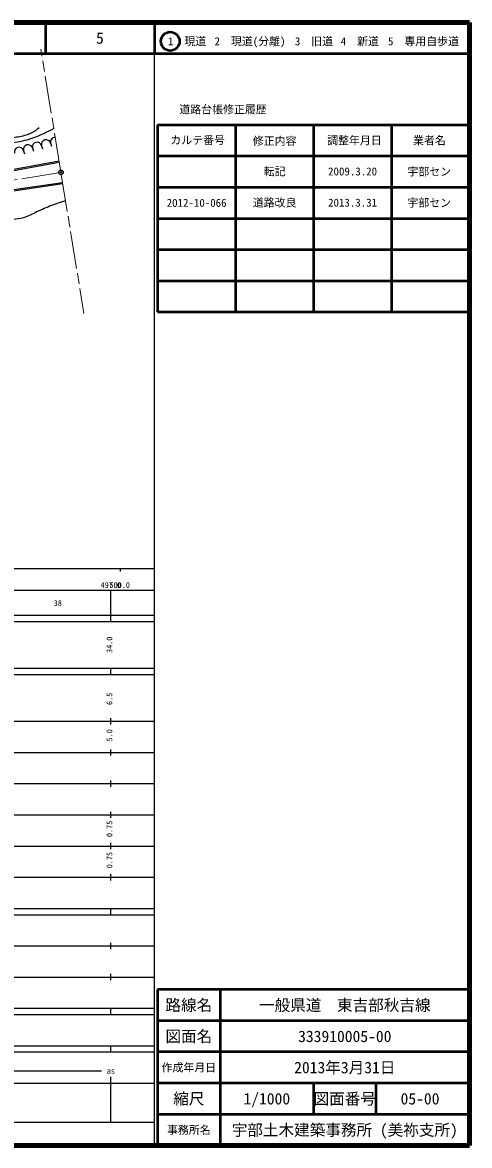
# Model space of a CAD drawing. Units: millimetres, scale not verified. Extents: x 40000 to 680000, y 20000 to 380000.
# Drawn here: x 536656 to 680000, y 20000 to 380000 of the extents above; entities that cross this region are included whole.
import ezdxf
from ezdxf.enums import TextEntityAlignment as Align

# ---------------------------------------------------------------- set-up
doc = ezdxf.new("R2010")
doc.units = ezdxf.units.MM
doc.header["$LTSCALE"] = 1000
doc.header["$PDMODE"] = 32
doc.header["$PDSIZE"] = 500
doc.linetypes.add('CHAIN', pattern=[18.5, 12, -1.5, 3.5, -1.5])
for name, color, linetype, lineweight in [('M-BGD', 7, 'Continuous', 25), ('M-BMK', 2, 'CHAIN', 13), ('M-BMK-SRVR', 3, 'Continuous', 25), ('M-TTL', 2, 'Continuous', 140), ('M-TTL-BAND', 7, 'Continuous', 25), ('M-TTL-FRAM', 2, 'Continuous', 50), ('M-TTL-LINE', 7, 'Continuous', 50)]:
    doc.layers.add(name, color=color, linetype=linetype, lineweight=lineweight)
doc.layers.add('M-TTL-TXT', color=7, linetype='Continuous')
doc.styles.add('ＭＳ ゴシック', font='')
doc.styles.get('ＭＳ ゴシック').set_extended_font_data('MS Gothic')

msp = doc.modelspace()

# ---------------------------------------------------------------- linework, layer by layer
at = {"layer": 'M-BGD'}
for p, q in [((536995, 338887), (537262, 337923)), ((539885, 339689), (540153, 338726)), ((542776, 340492), (543043, 339529)), ((545666, 341295), (545934, 340332)), ((548470, 335162), (518145, 329590)), ((548398, 335556), (518964, 330147)), ((518687, 324274), (549516, 328747)), ((519009, 323916), (549573, 328351))]:
    msp.add_line(p, q, dxfattribs=at)
for centre, start in [((544221, 340894), 15.52311), ((547112, 341697), 88.11654), ((535549, 338485), 15.52311), ((538440, 339288), 15.52311), ((541330, 340091), 15.52311)]:
    msp.add_arc(centre, 1500, start, 195.52311, dxfattribs=at)
for points, knots in [([(461457, 323733), (462705, 323465), (463066, 323393), (464109, 323247), (465303, 323079), (465983, 322884), (467185, 322978), (468064, 323047), (468511, 323344), (469350, 323612), (470384, 323942), (470964, 324128), (471977, 324518), (473463, 325090), (474267, 325481), (475735, 326099), (477204, 326717), (478029, 327055), (479494, 327680), (481114, 328372), (481931, 329019), (483633, 329471), (485622, 330000), (486815, 329909), (488845, 330251), (489850, 330420), (490400, 330589), (491403, 330771), (494905, 331408), (496902, 331575), (500388, 332296), (502932, 332822), (504446, 332881), (506850, 333866), (507385, 334085), (507629, 334322), (508101, 334656), (509016, 335303), (509407, 335826), (510327, 336466), (511888, 337552), (512899, 337973), (514669, 338667), (517480, 339769), (519213, 339909), (522100, 340789), (523794, 341305), (524661, 341883), (526396, 342237), (528941, 342756), (530424, 342698), (532992, 343086), (534743, 343351), (535772, 343326), (537458, 343867), (538694, 344263), (539450, 344413), (540529, 345134), (541155, 345553), (541409, 345744), (542029, 346344)], [0, 0, 0, 0, 1, 1, 1, 2, 2, 2, 3, 3, 3, 4, 4, 4, 5, 5, 5, 6, 6, 6, 7, 7, 7, 8, 8, 8, 9, 9, 9, 10, 10, 10, 11, 11, 11, 12, 12, 12, 13, 13, 13, 14, 14, 14, 15, 15, 15, 16, 16, 16, 17, 17, 17, 18, 18, 18, 19, 19, 19, 20, 20, 20, 20]), ([(546698, 346039), (544499, 344828), (543818, 344457), (541874, 343660), (539870, 342839), (538704, 342467), (536604, 341939), (535424, 341643), (534723, 341662), (533542, 341372), (532213, 341046), (531492, 340771), (530195, 340333), (528148, 339641), (527010, 339220), (525012, 338394), (523962, 337960), (523614, 337818), (522337, 337247)], [0, 0, 0, 0, 1, 1, 1, 2, 2, 2, 3, 3, 3, 4, 4, 4, 5, 5, 5, 6, 6, 6, 6]), ([(550483, 322810), (548650, 322268), (548136, 322101), (546658, 321570), (544701, 320866), (543646, 320361), (541742, 319525), (540200, 318847), (539462, 318156), (537850, 317669), (535320, 316905), (533808, 316843), (531196, 316436), (529269, 316137), (528189, 315708), (526242, 315821), (525177, 315883), (524556, 316128), (523658, 316704), (523035, 317104), (522916, 317597), (522542, 318237), (522226, 318778), (522158, 319137), (521892, 319705), (521573, 320388), (521533, 320865), (521042, 321438), (520317, 322283), (519543, 322338), (518420, 322556)], [0, 0, 0, 0, 1, 1, 1, 2, 2, 2, 3, 3, 3, 4, 4, 4, 5, 5, 5, 6, 6, 6, 7, 7, 7, 8, 8, 8, 9, 9, 9, 10, 10, 10, 10])]:
    msp.add_open_spline(points, degree=3, knots=knots, dxfattribs=at)
at = {"layer": 'M-BMK'}
for p, q in [((548872, 332695), (542559, 371434)), ((548253, 331834), (492275, 322711)), ((549114, 331214), (556362, 286739))]:
    msp.add_line(p, q, dxfattribs=at)
at = {"layer": 'M-BMK-SRVR'}
msp.add_circle((548993, 331955), 750, dxfattribs=at)
msp.add_point((548993, 331955), dxfattribs=at)
at = {"layer": 'M-TTL'}
for p, q in [((680000, 380000), (40000, 380000)), ((680000, 20000), (680000, 380000)), ((40000, 20000), (680000, 20000))]:
    msp.add_line(p, q, dxfattribs=at)
at = {"layer": 'M-TTL-BAND'}
for p, q in [((579000, 20000), (579000, 370000)), ((40000, 205000), (579000, 205000)), ((568000, 205000), (568000, 204000)), ((68000, 198000), (579000, 198000)), ((565000, 188000), (565000, 198000)), ((40000, 190000), (579000, 190000)), ((40000, 188000), (579000, 188000)), ((40000, 173000), (579000, 173000)), ((565000, 171000), (565000, 173000)), ((40000, 171000), (579000, 171000)), ((40000, 156000), (579000, 156000)), ((565000, 155000), (565000, 157000)), ((46000, 146000), (579000, 146000)), ((565000, 145000), (565000, 147000)), ((565000, 135000), (565000, 137000)), ((52000, 136000), (579000, 136000)), ((46000, 126000), (579000, 126000)), ((565000, 125000), (565000, 127000)), ((52000, 116000), (579000, 116000)), ((565000, 115000), (565000, 117000)), ((46000, 106000), (579000, 106000)), ((565000, 105000), (565000, 107000)), ((40000, 96000), (579000, 96000)), ((40000, 94000), (579000, 94000)), ((565000, 94000), (565000, 96000)), ((49000, 84000), (579000, 84000)), ((565000, 83000), (565000, 85000)), ((40000, 74000), (579000, 74000)), ((565000, 73000), (565000, 75000)), ((40000, 64000), (579000, 64000)), ((40000, 62000), (579000, 62000)), ((565000, 62000), (565000, 64000)), ((40000, 52000), (579000, 52000)), ((565000, 50000), (565000, 52000)), ((40000, 50000), (579000, 50000)), ((71000, 44000), (562000, 44000)), ((40000, 40000), (579000, 40000)), ((565000, 27500), (565000, 42000)), ((68000, 27500), (579000, 27500))]:
    msp.add_line(p, q, dxfattribs=at)
at = {"layer": 'M-TTL-FRAM'}
for p, q in [((580000, 347197), (580000, 287197)), ((580000, 347197), (680000, 347197)), ((580000, 287197), (680000, 287197)), ((680000, 70000), (580000, 70000)), ((580000, 70000), (580000, 20000))]:
    msp.add_line(p, q, dxfattribs=at)
at = {"layer": 'M-TTL-LINE'}
for p, q in [((543997, 380000), (543997, 370000)), ((579000, 380000), (579000, 370000)), ((40000, 370000), (680000, 370000)), ((605000, 347197), (605000, 287197)), ((630000, 347197), (630000, 287197)), ((655000, 347197), (655000, 287197)), ((580000, 337197), (680000, 337197)), ((580000, 327197), (680000, 327197)), ((580000, 317197), (680000, 317197)), ((580000, 307197), (680000, 307197)), ((580000, 297197), (680000, 297197)), ((600000, 70000), (600000, 20000)), ((680000, 60000), (580000, 60000)), ((680000, 50000), (580000, 50000)), ((680000, 40000), (580000, 40000)), ((630000, 40000), (630000, 30000)), ((650000, 40000), (650000, 30000)), ((680000, 30000), (580000, 30000))]:
    msp.add_line(p, q, dxfattribs=at)
msp.add_circle((584031, 373958), 3000, dxfattribs=at)

# ---------------------------------------------------------------- texts
at = {"layer": 'M-TTL-BAND', "style": 'ＭＳ ゴシック'}
for s, p in [('497.0', (565000, 198195)), ('500.0', (567844, 198195)), ('38', (548000, 192405)), ('as', (565000, 42500))]:
    msp.add_text(s, height=1833, dxfattribs=at).set_placement(p, align=Align.BOTTOM_CENTER)
for s, p in [('34.0', (566000, 180500)), ('6.5', (566000, 163174)), ('5.0', (566000, 151500)), ('0.75', (566000, 121500)), ('0.75', (566000, 111500))]:
    msp.add_text(s, height=1833, rotation=90, dxfattribs=at).set_placement(p, align=Align.BOTTOM_CENTER)
at = {"layer": 'M-TTL-TXT', "style": 'ＭＳ ゴシック'}
for s, height, p in [('5', 3666, (561497, 375000)), ('1\u3000現道', 2566, (589448, 373958)), ('2\u3000現道(分離)', 2566, (609619, 373958)), ('3\u3000旧道', 2566, (630121, 373958)), ('4\u3000新道', 2566, (644824, 373958)), ('5\u3000専用自歩道', 2566, (665228, 373958)), ('道路台帳修正履歴', 2566, (600968, 352113)), ('カルテ番号', 2566, (592839, 342277)), ('修正内容', 2566, (617509, 342023)), ('調整年月日', 2566, (643089, 342197)), ('業者名', 2566, (667134, 342197)), ('転記', 2566, (617500, 332245)), ('2009.3.20', 2566, (642500, 332245)), ('宇部セン', 2566, (667077, 332189)), ('2012-10-066', 2566, (592500, 322189)), ('道路改良', 2566, (617500, 322245)), ('2013.3.31', 2566, (642500, 322245)), ('宇部セン', 2566, (667077, 322189)), ('路線名', 3666, (590000, 65000)), ('路線名', 3666, (590000, 65000)), ('一般県道\u3000東吉部秋吉線', 3666, (640000, 65000)), ('図面名', 3666, (590000, 55000)), ('図面名', 3666, (590000, 55000)), ('333910005-00', 3666, (640000, 55000)), ('2013年3月31日', 3666, (640000, 45000)), ('作成年月日', 2566, (590000, 45000)), ('作成年月日', 2566, (590000, 45000)), ('縮尺', 3666, (590000, 35000)), ('縮尺', 3666, (590000, 35000)), ('1/1000', 3666, (615000, 35000)), ('図面番号', 3666, (640000, 35000)), ('図面番号', 3666, (640000, 35000)), ('05-00', 3666, (664125, 35000)), ('事務所名', 2566, (590000, 25000)), ('事務所名', 2566, (590000, 25000)), ('宇部土木建築事務所 (美祢支所)', 3666, (640000, 25000))]:
    msp.add_text(s, height=height, dxfattribs=at).set_placement(p, align=Align.MIDDLE_CENTER)

doc.saveas('drawing.dxf')
